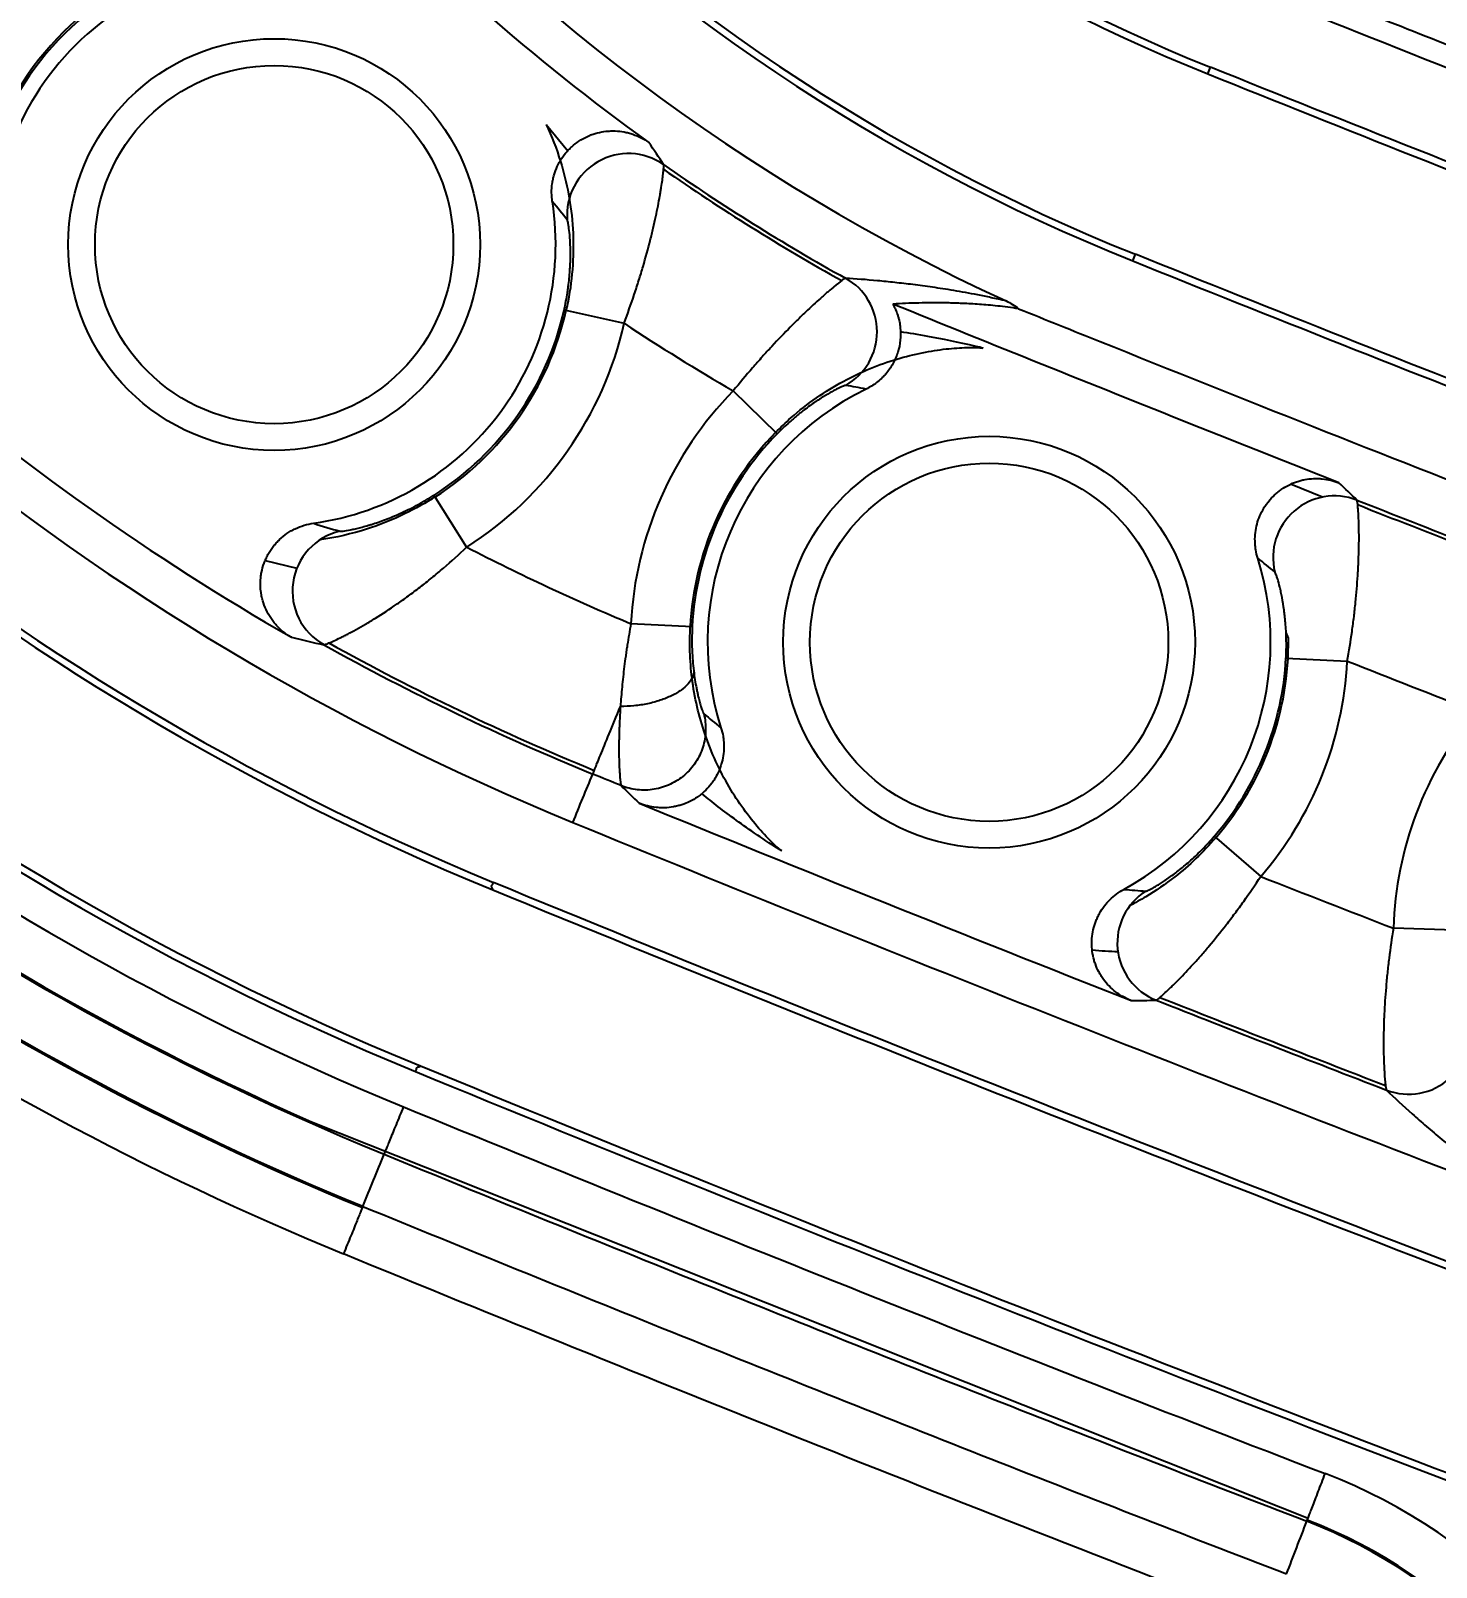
# Model space of a CAD drawing. Header units: millimetres. Extents: x 2519 to 3162, y 2051 to 2506.
# Drawn here: x 2738.72 to 2752.52, y 2248.99 to 2264.07 of the extents above; entities that cross this region are included whole.
import ezdxf

# ---------------------------------------------------------------- set-up
doc = ezdxf.new("R2010")
doc.units = ezdxf.units.MM
doc.layers.add('20', color=7, linetype='Continuous', true_color=0xffffff)
doc.layers.add('dim', color=82, linetype='Continuous', lineweight=9)
doc.styles.add('Capful-A', font='')
doc.styles.get('Capful-A').set_extended_font_data('Microsoft YaHei')
doc.dimstyles.new('Capful-A-1.0', dxfattribs={"dimtxt": 2.5, "dimasz": 2.5, "dimexe": 1.5, "dimexo": 1, "dimgap": 1.5, "dimtad": 0, "dimdsep": 46, "dimtxsty": 'Capful-A', "dimcen": 0, "dimclrt": 2, "dimazin": 2, "dimtfac": 1, "dimtmove": 0, "dimatfit": 3, "dimfxl": 0, "dimtolj": 1, "dimtzin": 0, "dimarcsym": 0})

# ---------------------------------------------------------------- blocks, each defined once
blk = doc.blocks.new('*D159')
at = {"layer": 'Defpoints', "color": 0, "transparency": 16777216}
for p in [(2813.414, 2279.55), (2721.414, 2266.55), (2721.414, 2261.552)]:
    blk.add_point(p, dxfattribs=at)
at = {"layer": 'dim', "color": 0, "lineweight": -2, "transparency": 16777216}
blk.add_line((2721.414, 2266.05), (2721.414, 2261.552), dxfattribs=at)
at = {"layer": 'dim', "color": 2, "transparency": 16777216, "insert": (2721.414, 2259.281), "char_height": 2.5, "attachment_point": 5, "rotation": 90, "style": 'Capful-A', "bg_fill": 3, "box_fill_scale": 1.1, "bg_fill_color": 256, "bg_fill_true_color": 13158600, "bg_fill_transparency": 0}
blk.add_mtext('\\A1;92', dxfattribs=at)

msp = doc.modelspace()

# ---------------------------------------------------------------- linework, layer by layer
at = {"layer": '20', "color": 7, "linetype": 'Continuous'}
for p, q in [((2750.279, 2263.65), (2750.305, 2263.715)), ((2743.783, 2263.154), (2743.994, 2262.896)), ((2749.541, 2261.814), (2749.567, 2261.879)), ((2743.959, 2261.334), (2744.546, 2261.202)), ((2746.049, 2260.115), (2745.619, 2260.537)), ((2751.405, 2259.495), (2751.091, 2259.621)), ((2742.678, 2259.512), (2743.001, 2259.003)), ((2741.022, 2258.871), (2741.334, 2258.798)), ((2745.216, 2258.22), (2744.614, 2258.251)), ((2751.07, 2258.11), (2751.047, 2258.163)), ((2751.046, 2257.914), (2751.648, 2257.883)), ((2750.342, 2256.163), (2750.798, 2255.769)), ((2752.703, 2255.241), (2752.1, 2255.261)), ((2741.479, 2253.359), (2751.263, 2249.468))]:
    msp.add_line(p, q, dxfattribs=at)
for centre, radius in [((2741.111, 2261.974), 2.022), ((2741.111, 2261.974), 1.759), ((2748.131, 2258.069), 2.022), ((2748.131, 2258.069), 1.759)]:
    msp.add_circle(centre, radius, dxfattribs=at)
for centre, radius, start, end in [((2753.057, 2279.55), 27.782, 112.2875, 247.6643), ((2753.057, 2279.55), 27.712, 112.2862, 247.7111), ((2753.057, 2279.55), 25.842, 112.2891, 247.7135), ((2753.057, 2279.55), 25.772, 112.2877, 247.667), ((2753.566, 2279.55), 25.125, 112.2698, 247.7302), ((2753.057, 2279.55), 28.147, 188.96, 247.7124), ((2753.057, 2279.55), 28.649, 188.96, 247.7124), ((2753.057, 2279.55), 28.636, 188.96, 246.1512), ((2756.666, 2279.55), 19.968, 197.1847, 245.2209), ((2756.668, 2279.55), 17.136, 200.7238, 248.1084), ((2756.668, 2279.55), 17.066, 200.7242, 248.1084), ((2756.666, 2279.55), 19.114, 200.7267, 248.1135), ((2756.666, 2279.55), 19.044, 200.7267, 248.1138), ((2756.666, 2279.55), 20.389, 222.6065, 234.3732), ((2741.111, 2261.974), 3.522, 109.6496, 166.8832), ((2741.111, 2261.974), 2.939, 109.6496, 166.8832), ((2741.111, 2261.974), 2.919, 109.6496, 166.8832), ((2741.111, 2261.974), 2.764, 88.2126, 191.3443), ((2756.666, 2279.55), 20.483, 235.0574, 240.9536), ((2756.666, 2279.55), 20.521, 235.1312, 240.8951), ((2741.111, 2261.974), 2.764, 278.0086, 8.7671), ((2741.111, 2261.974), 2.919, 302.4698, 347.3301), ((2741.111, 2261.974), 2.939, 302.4698, 347.3301), ((2741.111, 2261.974), 3.522, 302.4698, 347.3301), ((2756.666, 2279.55), 21.99, 236.554, 239.8423), ((2753.566, 2279.55), 24.704, 229.1751, 240.1778), ((2748.131, 2258.069), 3.522, 135.5137, 177.0428), ((2748.131, 2258.069), 2.764, 115.9319, 197.7064), ((2748.131, 2258.069), 2.939, 135.5137, 177.0428), ((2748.131, 2258.069), 2.919, 135.5137, 177.0428), ((2753.566, 2279.55), 23.104, 242.7889, 247.2041), ((2748.131, 2258.069), 2.764, 298.5779, 17.3669), ((2753.566, 2279.55), 24.611, 240.9034, 247.7302), ((2753.566, 2279.55), 24.572, 240.9866, 247.7302), ((2748.131, 2258.069), 2.939, 319.2251, 0.792), ((2748.131, 2258.069), 2.919, 319.2251, 356.9607), ((2748.131, 2258.069), 3.522, 319.2251, 356.9607), ((2755.62, 2255.144), 3.522, 140.3634, 178.0909), ((2753.057, 2279.55), 29.215, 235.5809, 247.7124), ((2753.057, 2279.55), 29.202, 235.5782, 247.7124), ((2753.057, 2279.55), 29.705, 235.6806, 247.7124), ((2749.451, 2244.762), 5.511, 17.1759, 68.9474), ((2749.451, 2244.762), 5.022, 17.1747, 68.9473), ((2749.451, 2244.762), 5.009, 17.1746, 68.9474)]:
    msp.add_arc(centre, radius, start, end, dxfattribs=at)
for centre, major_axis, ratio, start_param, end_param in [((2744.589, 2262.266), (-0.501, -0.335), 0.997411, 3.514162, 5.776475), ((2746.429, 2261.117), (-0.047, -0.601), 0.998022, 0.588579, 2.712087), ((2751.521, 2258.904), (-0.423, -0.429), 0.99778, 3.545608, 5.731522), ((2741.891, 2258.572), (0.117, 0.591), 0.996377, 0.422868, 2.828702), ((2909.44, 2660.196), (160.553, 405.393), 0.999657, 3.13123, 3.143156), ((2909.285, 2659.804), (160.553, 405.393), 0.999657, 3.129998, 3.153159), ((2909.01, 2659.195), (-160.542, -405.658), 0.999391, 6.270297, 6.297255), ((2909.036, 2659.261), (-160.542, -405.658), 0.999391, 6.270251, 6.297119), ((2909.474, 2660.281), (159.998, 403.991), 0.999657, 3.144863, 3.148082), ((2749.991, 2255.115), (-0.013, 0.603), 0.997706, 0.541615, 2.744559), ((2909.489, 2660.318), (160.553, 405.393), 0.999657, 3.143743, 3.149201), ((2909.478, 2660.291), (-160.5, -405.424), 0.999648, 0.001955, 0.007527), ((2752.25, 2254.233), (0.418, 0.435), 0.997709, 3.53889, 5.741175), ((2908.067, 2656.853), (160.211, 405.16), 0.999391, 3.128328, 3.156654), ((2908.093, 2656.919), (160.211, 405.16), 0.999391, 3.128382, 3.15651)]:
    msp.add_ellipse(centre, major_axis=major_axis, ratio=ratio, start_param=start_param, end_param=end_param, dxfattribs=at)
for points in [[(2754.601, 2263.158), (2753.96, 2263.409), (2752.668, 2263.917), (2751.36, 2264.439), (2750.702, 2264.703)], [(2744.935, 2262.76), (2744.889, 2262.83), (2744.841, 2262.902), (2744.789, 2262.977)], [(2743.989, 2262.216), (2743.942, 2262.274), (2743.894, 2262.334), (2743.842, 2262.396)], [(2751.566, 2259.635), (2751.083, 2259.825), (2750.114, 2260.21), (2748.654, 2260.795), (2747.676, 2261.191), (2747.186, 2261.39)], [(2748.297, 2261.42), (2748.341, 2261.4), (2748.383, 2261.374), (2748.421, 2261.344)], [(2746.923, 2260.555), (2746.854, 2260.568), (2746.788, 2260.58), (2746.723, 2260.591)], [(2751.742, 2259.465), (2751.685, 2259.521), (2751.627, 2259.577), (2751.566, 2259.635)], [(2751.742, 2259.465), (2752.469, 2259.179), (2753.192, 2258.896), (2753.912, 2258.617)], [(2751.75, 2259.42), (2752.462, 2259.14), (2753.17, 2258.863), (2753.876, 2258.59)], [(2741.496, 2259.237), (2741.586, 2259.208), (2741.673, 2259.183), (2741.757, 2259.159)], [(2750.936, 2258.76), (2750.882, 2258.804), (2750.827, 2258.849), (2750.769, 2258.894)], [(2741.28, 2258.118), (2741.391, 2258.09), (2741.497, 2258.066), (2741.598, 2258.045)], [(2751.648, 2257.883), (2752.068, 2257.718), (2752.488, 2257.553), (2752.908, 2257.39)], [(2745.33, 2257.366), (2745.384, 2257.321), (2745.44, 2257.275), (2745.498, 2257.229)], [(2744.044, 2256.299), (2744.109, 2256.458), (2744.174, 2256.616), (2744.239, 2256.775)], [(2744.517, 2256.661), (2744.425, 2256.699), (2744.332, 2256.737), (2744.239, 2256.775)], [(2744.517, 2256.661), (2744.575, 2256.604), (2744.634, 2256.547), (2744.696, 2256.488)], [(2749.453, 2255.642), (2749.527, 2255.635), (2749.599, 2255.63), (2749.67, 2255.625)], [(2749.395, 2255.028), (2749.315, 2255.032), (2749.231, 2255.037), (2749.142, 2255.044)], [(2749.521, 2254.552), (2749.607, 2254.552), (2749.69, 2254.552), (2749.77, 2254.554)], [(2741.982, 2252.529), (2742.052, 2252.7), (2742.122, 2252.871), (2742.192, 2253.041)], [(2751.052, 2248.92), (2751.118, 2249.092), (2751.184, 2249.265), (2751.251, 2249.437)]]:
    msp.add_open_spline(points, degree=3, dxfattribs=at)
for points, knots in [([(2774.115, 2256.071), (2771.588, 2256.839), (2766.439, 2258.518), (2758.613, 2261.354), (2753.322, 2263.423), (2750.624, 2264.507)], [0, 0, 0, 0, 0.317312, 0.650638, 1, 1, 1, 1]), ([(2750.279, 2263.65), (2752.985, 2262.562), (2758.292, 2260.487), (2766.142, 2257.643), (2771.31, 2255.958), (2773.845, 2255.186)], [0, 0, 0, 0, 0.349699, 0.683019, 1, 1, 1, 1]), ([(2773.866, 2255.253), (2771.331, 2256.025), (2766.165, 2257.709), (2758.316, 2260.553), (2753.011, 2262.628), (2750.305, 2263.715)], [0, 0, 0, 0, 0.316981, 0.650301, 1, 1, 1, 1]), ([(2743.783, 2263.154), (2743.837, 2263.037), (2743.884, 2262.915), (2743.954, 2262.687), (2743.981, 2262.58), (2744.022, 2262.36), (2744.036, 2262.246), (2744.05, 2262.012), (2744.05, 2261.895), (2744.035, 2261.655), (2744.019, 2261.534), (2743.991, 2261.388), (2743.984, 2261.359), (2743.978, 2261.33)], [0, 0, 0, 0, 0.22178, 0.22178, 0.404855, 0.404855, 0.587931, 0.587931, 0.771006, 0.771006, 0.954081, 0.954081, 1, 1, 1, 1]), ([(2743.842, 2262.396), (2743.838, 2262.425), (2743.833, 2262.484), (2743.837, 2262.542), (2743.843, 2262.586), (2743.846, 2262.601), (2743.852, 2262.63), (2743.856, 2262.644), (2743.868, 2262.686), (2743.878, 2262.714), (2743.903, 2262.767), (2743.917, 2262.794), (2743.95, 2262.843), (2743.968, 2262.866), (2743.997, 2262.899), (2744.007, 2262.91), (2744.028, 2262.93), (2744.039, 2262.94), (2744.073, 2262.969), (2744.121, 2263.003), (2744.173, 2263.03), (2744.214, 2263.048), (2744.228, 2263.053), (2744.256, 2263.063), (2744.27, 2263.067), (2744.313, 2263.078), (2744.342, 2263.083), (2744.386, 2263.088), (2744.4, 2263.089), (2744.43, 2263.09), (2744.445, 2263.09), (2744.489, 2263.089), (2744.518, 2263.086), (2744.561, 2263.077), (2744.576, 2263.074), (2744.604, 2263.067), (2744.619, 2263.062), (2744.661, 2263.048), (2744.715, 2263.025), (2744.765, 2262.994), (2744.789, 2262.977)], [0, 0, 0, 0, 0.0625, 0.125, 0.125, 0.15625, 0.15625, 0.1875, 0.1875, 0.25, 0.25, 0.3125, 0.3125, 0.375, 0.375, 0.40625, 0.40625, 0.4375, 0.4375, 0.5, 0.5625, 0.5625, 0.59375, 0.59375, 0.625, 0.625, 0.6875, 0.6875, 0.71875, 0.71875, 0.75, 0.75, 0.8125, 0.8125, 0.84375, 0.84375, 0.875, 0.875, 0.9375, 1, 1, 1, 1]), ([(2744.546, 2261.202), (2744.582, 2261.296), (2744.615, 2261.39), (2744.654, 2261.507), (2744.662, 2261.53), (2744.677, 2261.577), (2744.685, 2261.6), (2744.706, 2261.669), (2744.72, 2261.714), (2744.759, 2261.847), (2744.782, 2261.933), (2744.809, 2262.036), (2744.814, 2262.057), (2744.824, 2262.097), (2744.828, 2262.117), (2744.842, 2262.176), (2744.85, 2262.213), (2744.874, 2262.322), (2744.887, 2262.389), (2744.9, 2262.465), (2744.903, 2262.48), (2744.907, 2262.508), (2744.909, 2262.522), (2744.916, 2262.562), (2744.919, 2262.586), (2744.924, 2262.619), (2744.925, 2262.63), (2744.928, 2262.65), (2744.929, 2262.66), (2744.932, 2262.686), (2744.935, 2262.717), (2744.936, 2262.738), (2744.936, 2262.749), (2744.936, 2262.752), (2744.935, 2262.757), (2744.935, 2262.759), (2744.935, 2262.76)], [0, 0, 0, 0, 0.125, 0.125, 0.15625, 0.15625, 0.1875, 0.1875, 0.25, 0.25, 0.375, 0.375, 0.40625, 0.40625, 0.4375, 0.4375, 0.5, 0.5, 0.625, 0.625, 0.65625, 0.65625, 0.6875, 0.6875, 0.75, 0.75, 0.78125, 0.78125, 0.8125, 0.8125, 0.875, 0.9375, 0.9375, 0.96875, 0.96875, 1, 1, 1, 1]), ([(2743.959, 2261.334), (2743.971, 2261.39), (2743.982, 2261.446), (2743.992, 2261.515), (2743.995, 2261.529), (2743.998, 2261.556), (2744, 2261.57), (2744.005, 2261.609), (2744.011, 2261.661), (2744.015, 2261.724), (2744.017, 2261.76), (2744.018, 2261.784), (2744.019, 2261.796), (2744.021, 2261.854), (2744.021, 2261.898), (2744.019, 2261.957), (2744.018, 2261.986), (2744.017, 2262.013), (2744.016, 2262.03), (2744.015, 2262.039), (2744.012, 2262.08), (2744.009, 2262.108), (2744.004, 2262.145), (2744.003, 2262.156), (2744, 2262.175), (2743.997, 2262.191), (2743.994, 2262.203), (2743.991, 2262.211), (2743.99, 2262.214), (2743.989, 2262.216)], [0, 0, 0, 0, 0.125, 0.125, 0.15625, 0.15625, 0.1875, 0.1875, 0.25, 0.3125, 0.34375, 0.34375, 0.375, 0.375, 0.5, 0.5, 0.5625, 0.59375, 0.59375, 0.625, 0.625, 0.75, 0.75, 0.8125, 0.8125, 0.875, 0.9375, 0.9375, 1, 1, 1, 1]), ([(2749.541, 2261.814), (2752.272, 2260.716), (2757.626, 2258.624), (2765.531, 2255.761), (2770.724, 2254.068), (2773.27, 2253.294)], [0, 0, 0, 0, 0.349797, 0.683106, 1, 1, 1, 1]), ([(2773.29, 2253.361), (2770.746, 2254.135), (2765.554, 2255.828), (2757.651, 2258.69), (2752.298, 2260.782), (2749.567, 2261.879)], [0, 0, 0, 0, 0.316896, 0.650207, 1, 1, 1, 1]), ([(2746.721, 2261.644), (2746.719, 2261.643), (2746.715, 2261.641), (2746.706, 2261.636), (2746.703, 2261.633), (2746.695, 2261.628), (2746.691, 2261.625), (2746.666, 2261.607), (2746.64, 2261.587), (2746.591, 2261.546), (2746.574, 2261.531), (2746.544, 2261.506), (2746.534, 2261.498), (2746.513, 2261.48), (2746.503, 2261.47), (2746.448, 2261.422), (2746.4, 2261.378), (2746.334, 2261.316), (2746.32, 2261.303), (2746.293, 2261.277), (2746.279, 2261.263), (2746.237, 2261.222), (2746.208, 2261.193), (2746.12, 2261.105), (2746.059, 2261.042), (2745.981, 2260.957), (2745.965, 2260.94), (2745.934, 2260.905), (2745.918, 2260.888), (2745.87, 2260.835), (2745.839, 2260.799), (2745.744, 2260.69), (2745.681, 2260.614), (2745.619, 2260.537)], [0, 0, 0, 0, 0.0625, 0.0625, 0.09375, 0.09375, 0.125, 0.125, 0.25, 0.25, 0.3125, 0.3125, 0.34375, 0.34375, 0.375, 0.375, 0.5, 0.5, 0.53125, 0.53125, 0.5625, 0.5625, 0.625, 0.625, 0.75, 0.75, 0.78125, 0.78125, 0.8125, 0.8125, 0.875, 0.875, 1, 1, 1, 1]), ([(2748.297, 2261.42), (2748.246, 2261.432), (2748.197, 2261.443), (2748.106, 2261.462), (2748.062, 2261.471), (2747.978, 2261.488), (2747.938, 2261.495), (2747.86, 2261.51), (2747.822, 2261.516), (2747.711, 2261.535), (2747.642, 2261.545), (2747.509, 2261.565), (2747.445, 2261.573), (2747.322, 2261.589), (2747.262, 2261.595), (2747.147, 2261.608), (2747.091, 2261.614), (2746.926, 2261.629), (2746.822, 2261.637), (2746.721, 2261.644)], [0, 0, 0, 0, 0.0625, 0.0625, 0.125, 0.125, 0.1875, 0.1875, 0.25, 0.25, 0.375, 0.375, 0.5, 0.5, 0.625, 0.625, 0.75, 0.75, 1, 1, 1, 1]), ([(2747.186, 2261.39), (2747.206, 2261.354), (2747.222, 2261.317), (2747.237, 2261.268), (2747.24, 2261.258), (2747.245, 2261.238), (2747.248, 2261.228), (2747.254, 2261.198), (2747.257, 2261.178), (2747.263, 2261.117), (2747.263, 2261.076), (2747.255, 2260.994), (2747.246, 2260.954), (2747.228, 2260.896), (2747.221, 2260.877), (2747.209, 2260.849), (2747.204, 2260.839), (2747.195, 2260.821), (2747.191, 2260.812), (2747.166, 2260.767), (2747.142, 2260.734), (2747.109, 2260.695), (2747.102, 2260.688), (2747.088, 2260.673), (2747.081, 2260.666), (2747.058, 2260.645), (2747.043, 2260.631), (2746.994, 2260.594), (2746.96, 2260.573), (2746.923, 2260.555)], [0, 0, 0, 0, 0.125, 0.125, 0.15625, 0.15625, 0.1875, 0.1875, 0.25, 0.25, 0.375, 0.375, 0.5, 0.5, 0.5625, 0.5625, 0.59375, 0.59375, 0.625, 0.625, 0.75, 0.75, 0.78125, 0.78125, 0.8125, 0.8125, 0.875, 0.875, 1, 1, 1, 1]), ([(2748.421, 2261.344), (2748.384, 2261.349), (2748.348, 2261.354), (2748.28, 2261.363), (2748.247, 2261.367), (2748.151, 2261.377), (2748.092, 2261.383), (2747.978, 2261.391), (2747.923, 2261.394), (2747.819, 2261.398), (2747.768, 2261.4), (2747.671, 2261.402), (2747.623, 2261.402), (2747.53, 2261.402), (2747.485, 2261.401), (2747.353, 2261.398), (2747.268, 2261.395), (2747.186, 2261.39)], [0, 0, 0, 0, 0.0625, 0.0625, 0.125, 0.125, 0.25, 0.25, 0.375, 0.375, 0.5, 0.5, 0.625, 0.625, 0.75, 0.75, 1, 1, 1, 1]), ([(2748.421, 2261.344), (2748.689, 2261.236), (2751.759, 2259.999), (2757.509, 2257.755), (2765.439, 2254.889), (2771.106, 2253.047), (2774.157, 2252.134), (2774.721, 2251.968)], [0, 0, 0, 0, 0.028678, 0.32957, 0.630463, 0.931355, 1, 1, 1, 1]), ([(2748.073, 2260.957), (2748.05, 2260.963), (2748.027, 2260.968), (2747.82, 2261.017), (2747.669, 2261.047), (2747.435, 2261.089), (2747.346, 2261.104), (2747.261, 2261.117)], [0, 0, 0, 0, 0.065831, 0.065831, 0.619258, 0.619258, 1, 1, 1, 1]), ([(2746.035, 2260.129), (2746.083, 2260.178), (2746.133, 2260.226), (2746.346, 2260.414), (2746.523, 2260.535), (2746.876, 2260.727), (2747.053, 2260.798), (2747.396, 2260.901), (2747.56, 2260.932), (2747.782, 2260.957), (2747.851, 2260.961), (2747.97, 2260.964), (2748.021, 2260.963), (2748.061, 2260.959), (2748.068, 2260.958), (2748.073, 2260.957)], [0, 0, 0, 0, 0.07242, 0.07242, 0.295537, 0.295537, 0.518653, 0.518653, 0.74177, 0.74177, 0.853328, 0.853328, 0.964886, 0.964886, 1, 1, 1, 1]), ([(2746.723, 2260.591), (2746.721, 2260.591), (2746.719, 2260.59), (2746.711, 2260.589), (2746.706, 2260.587), (2746.689, 2260.58), (2746.674, 2260.574), (2746.645, 2260.56), (2746.635, 2260.555), (2746.618, 2260.546), (2746.612, 2260.543), (2746.6, 2260.536), (2746.594, 2260.533), (2746.561, 2260.515), (2746.533, 2260.498), (2746.486, 2260.469), (2746.469, 2260.459), (2746.444, 2260.442), (2746.435, 2260.436), (2746.417, 2260.424), (2746.409, 2260.418), (2746.364, 2260.387), (2746.326, 2260.359), (2746.278, 2260.321), (2746.268, 2260.313), (2746.248, 2260.297), (2746.238, 2260.289), (2746.218, 2260.272), (2746.208, 2260.263), (2746.188, 2260.246), (2746.178, 2260.237), (2746.128, 2260.192), (2746.088, 2260.155), (2746.049, 2260.115)], [0, 0, 0, 0, 0.0625, 0.0625, 0.125, 0.125, 0.25, 0.25, 0.3125, 0.3125, 0.34375, 0.34375, 0.375, 0.375, 0.5, 0.5, 0.5625, 0.5625, 0.59375, 0.59375, 0.625, 0.625, 0.75, 0.75, 0.78125, 0.78125, 0.8125, 0.8125, 0.84375, 0.84375, 0.875, 0.875, 1, 1, 1, 1]), ([(2750.769, 2258.894), (2750.76, 2258.921), (2750.754, 2258.949), (2750.747, 2258.991), (2750.745, 2259.005), (2750.743, 2259.033), (2750.742, 2259.048), (2750.741, 2259.09), (2750.742, 2259.118), (2750.749, 2259.174), (2750.754, 2259.202), (2750.769, 2259.257), (2750.787, 2259.31), (2750.813, 2259.36), (2750.835, 2259.397), (2750.842, 2259.409), (2750.859, 2259.432), (2750.867, 2259.443), (2750.894, 2259.476), (2750.913, 2259.497), (2750.944, 2259.526), (2750.955, 2259.535), (2750.977, 2259.553), (2750.988, 2259.561), (2751.023, 2259.585), (2751.072, 2259.614), (2751.124, 2259.636), (2751.164, 2259.65), (2751.178, 2259.654), (2751.205, 2259.661), (2751.219, 2259.664), (2751.261, 2259.672), (2751.288, 2259.675), (2751.331, 2259.677), (2751.345, 2259.677), (2751.373, 2259.676), (2751.388, 2259.675), (2751.43, 2259.671), (2751.485, 2259.662), (2751.539, 2259.645), (2751.566, 2259.635)], [0, 0, 0, 0, 0.0625, 0.0625, 0.09375, 0.09375, 0.125, 0.125, 0.1875, 0.1875, 0.25, 0.25, 0.3125, 0.375, 0.375, 0.40625, 0.40625, 0.4375, 0.4375, 0.5, 0.5, 0.53125, 0.53125, 0.5625, 0.5625, 0.625, 0.6875, 0.6875, 0.71875, 0.71875, 0.75, 0.75, 0.8125, 0.8125, 0.84375, 0.84375, 0.875, 0.875, 0.9375, 1, 1, 1, 1]), ([(2742.688, 2259.495), (2742.679, 2259.489), (2742.67, 2259.484), (2742.464, 2259.355), (2742.247, 2259.253), (2741.871, 2259.132), (2741.716, 2259.097), (2741.56, 2259.074)], [0, 0, 0, 0, 0.026917, 0.026917, 0.59874, 0.59874, 1, 1, 1, 1]), ([(2741.757, 2259.159), (2741.759, 2259.159), (2741.763, 2259.158), (2741.774, 2259.159), (2741.781, 2259.16), (2741.808, 2259.163), (2741.832, 2259.167), (2741.869, 2259.174), (2741.877, 2259.176), (2741.892, 2259.18), (2741.9, 2259.181), (2741.926, 2259.187), (2741.961, 2259.196), (2742.01, 2259.209), (2742.041, 2259.219), (2742.062, 2259.225), (2742.073, 2259.228), (2742.128, 2259.246), (2742.173, 2259.262), (2742.245, 2259.29), (2742.269, 2259.3), (2742.319, 2259.321), (2742.344, 2259.332), (2742.395, 2259.355), (2742.421, 2259.368), (2742.472, 2259.393), (2742.498, 2259.407), (2742.575, 2259.449), (2742.626, 2259.479), (2742.678, 2259.512)], [0, 0, 0, 0, 0.0625, 0.0625, 0.125, 0.125, 0.25, 0.25, 0.28125, 0.28125, 0.3125, 0.3125, 0.375, 0.4375, 0.46875, 0.46875, 0.5, 0.5, 0.625, 0.625, 0.6875, 0.6875, 0.75, 0.75, 0.8125, 0.8125, 0.875, 0.875, 1, 1, 1, 1]), ([(2751.648, 2257.883), (2751.665, 2257.981), (2751.681, 2258.079), (2751.698, 2258.2), (2751.701, 2258.225), (2751.708, 2258.273), (2751.711, 2258.297), (2751.719, 2258.367), (2751.724, 2258.414), (2751.738, 2258.551), (2751.745, 2258.639), (2751.752, 2258.745), (2751.753, 2258.766), (2751.755, 2258.807), (2751.756, 2258.827), (2751.759, 2258.887), (2751.761, 2258.963), (2751.763, 2259.05), (2751.763, 2259.099), (2751.763, 2259.131), (2751.762, 2259.147), (2751.761, 2259.223), (2751.76, 2259.275), (2751.757, 2259.33), (2751.756, 2259.34), (2751.755, 2259.36), (2751.754, 2259.369), (2751.752, 2259.395), (2751.75, 2259.424), (2751.747, 2259.444), (2751.745, 2259.455), (2751.744, 2259.458), (2751.743, 2259.462), (2751.742, 2259.464), (2751.742, 2259.465)], [0, 0, 0, 0, 0.125, 0.125, 0.15625, 0.15625, 0.1875, 0.1875, 0.25, 0.25, 0.375, 0.375, 0.40625, 0.40625, 0.4375, 0.4375, 0.5, 0.5625, 0.59375, 0.59375, 0.625, 0.625, 0.75, 0.75, 0.78125, 0.78125, 0.8125, 0.8125, 0.875, 0.9375, 0.9375, 0.96875, 0.96875, 1, 1, 1, 1]), ([(2741.28, 2258.118), (2741.267, 2258.125), (2741.253, 2258.134), (2741.227, 2258.151), (2741.215, 2258.161), (2741.178, 2258.19), (2741.155, 2258.212), (2741.124, 2258.246), (2741.114, 2258.258), (2741.095, 2258.282), (2741.086, 2258.295), (2741.06, 2258.334), (2741.029, 2258.389), (2741.008, 2258.447), (2740.995, 2258.492), (2740.991, 2258.508), (2740.985, 2258.538), (2740.982, 2258.554), (2740.977, 2258.6), (2740.975, 2258.631), (2740.977, 2258.678), (2740.978, 2258.693), (2740.982, 2258.725), (2740.984, 2258.74), (2740.993, 2258.786), (2741.001, 2258.816), (2741.017, 2258.86), (2741.023, 2258.874), (2741.036, 2258.903), (2741.043, 2258.917), (2741.065, 2258.958), (2741.082, 2258.984), (2741.111, 2259.021), (2741.121, 2259.033), (2741.142, 2259.056), (2741.153, 2259.067), (2741.187, 2259.099), (2741.211, 2259.119), (2741.249, 2259.145), (2741.262, 2259.154), (2741.289, 2259.169), (2741.303, 2259.177), (2741.346, 2259.197), (2741.404, 2259.22), (2741.465, 2259.233), (2741.496, 2259.237)], [0, 0, 0, 0, 0.03125, 0.03125, 0.0625, 0.0625, 0.125, 0.125, 0.15625, 0.15625, 0.1875, 0.1875, 0.25, 0.3125, 0.3125, 0.34375, 0.34375, 0.375, 0.375, 0.4375, 0.4375, 0.46875, 0.46875, 0.5, 0.5, 0.5625, 0.5625, 0.59375, 0.59375, 0.625, 0.625, 0.6875, 0.6875, 0.71875, 0.71875, 0.75, 0.75, 0.8125, 0.8125, 0.84375, 0.84375, 0.875, 0.875, 0.9375, 1, 1, 1, 1]), ([(2741.598, 2258.045), (2741.601, 2258.045), (2741.607, 2258.046), (2741.624, 2258.052), (2741.635, 2258.056), (2741.677, 2258.073), (2741.714, 2258.09), (2741.771, 2258.118), (2741.783, 2258.124), (2741.807, 2258.136), (2741.82, 2258.143), (2741.859, 2258.163), (2741.915, 2258.193), (2741.976, 2258.227), (2742.023, 2258.255), (2742.04, 2258.265), (2742.073, 2258.285), (2742.089, 2258.295), (2742.174, 2258.348), (2742.245, 2258.394), (2742.354, 2258.47), (2742.391, 2258.496), (2742.466, 2258.551), (2742.505, 2258.58), (2742.563, 2258.625), (2742.582, 2258.64), (2742.62, 2258.671), (2742.64, 2258.686), (2742.697, 2258.733), (2742.736, 2258.765), (2742.85, 2258.864), (2742.926, 2258.932), (2743.001, 2259.003)], [0, 0, 0, 0, 0.0625, 0.0625, 0.125, 0.125, 0.25, 0.25, 0.28125, 0.28125, 0.3125, 0.3125, 0.375, 0.4375, 0.4375, 0.46875, 0.46875, 0.5, 0.5, 0.625, 0.625, 0.6875, 0.6875, 0.75, 0.75, 0.78125, 0.78125, 0.8125, 0.8125, 0.875, 0.875, 1, 1, 1, 1]), ([(2751.046, 2257.914), (2751.049, 2257.971), (2751.05, 2258.027), (2751.049, 2258.096), (2751.049, 2258.11), (2751.048, 2258.137), (2751.048, 2258.15), (2751.046, 2258.189), (2751.043, 2258.241), (2751.037, 2258.302), (2751.033, 2258.337), (2751.03, 2258.36), (2751.029, 2258.372), (2751.021, 2258.428), (2751.015, 2258.469), (2751.004, 2258.526), (2751, 2258.544), (2750.993, 2258.578), (2750.989, 2258.594), (2750.978, 2258.64), (2750.971, 2258.666), (2750.961, 2258.698), (2750.958, 2258.708), (2750.952, 2258.725), (2750.947, 2258.74), (2750.942, 2258.749), (2750.938, 2258.757), (2750.937, 2258.759), (2750.936, 2258.76)], [0, 0, 0, 0, 0.125, 0.125, 0.15625, 0.15625, 0.1875, 0.1875, 0.25, 0.3125, 0.34375, 0.34375, 0.375, 0.375, 0.5, 0.5, 0.5625, 0.5625, 0.625, 0.625, 0.75, 0.75, 0.8125, 0.8125, 0.875, 0.9375, 0.9375, 1, 1, 1, 1]), ([(2744.614, 2258.251), (2744.601, 2258.18), (2744.589, 2258.109), (2744.575, 2258.021), (2744.573, 2258.004), (2744.567, 2257.969), (2744.565, 2257.951), (2744.557, 2257.899), (2744.553, 2257.864), (2744.54, 2257.762), (2744.533, 2257.695), (2744.52, 2257.565), (2744.515, 2257.501), (2744.511, 2257.439)], [0, 0, 0, 0, 0.25, 0.25, 0.3125, 0.3125, 0.375, 0.375, 0.5, 0.5, 0.75, 0.75, 1, 1, 1, 1]), ([(2745.214, 2257.717), (2745.203, 2257.803), (2745.196, 2257.891), (2745.191, 2258.059), (2745.192, 2258.14), (2745.197, 2258.221)], [0, 0, 0, 0, 0.520843, 0.520843, 1, 1, 1, 1]), ([(2745.216, 2258.22), (2745.214, 2258.181), (2745.213, 2258.143), (2745.213, 2258.086), (2745.213, 2258.067), (2745.213, 2258.03), (2745.214, 2258.012), (2745.216, 2257.957), (2745.218, 2257.922), (2745.223, 2257.854), (2745.227, 2257.821), (2745.231, 2257.789)], [0, 0, 0, 0, 0.25, 0.25, 0.375, 0.375, 0.5, 0.5, 0.75, 0.75, 1, 1, 1, 1]), ([(2745.231, 2257.789), (2745.231, 2257.768), (2745.227, 2257.746), (2745.208, 2257.702), (2745.194, 2257.681), (2745.157, 2257.638), (2745.134, 2257.618), (2745.079, 2257.579), (2745.048, 2257.561), (2744.979, 2257.527), (2744.942, 2257.512), (2744.862, 2257.486), (2744.82, 2257.474), (2744.733, 2257.456), (2744.689, 2257.449), (2744.599, 2257.44), (2744.555, 2257.438), (2744.511, 2257.439)], [0, 0, 0, 0, 0.125, 0.125, 0.25, 0.25, 0.375, 0.375, 0.5, 0.5, 0.625, 0.625, 0.75, 0.75, 0.875, 0.875, 1, 1, 1, 1]), ([(2745.231, 2257.789), (2745.234, 2257.758), (2745.238, 2257.728), (2745.247, 2257.672), (2745.252, 2257.645), (2745.259, 2257.607), (2745.262, 2257.595), (2745.267, 2257.571), (2745.269, 2257.56), (2745.277, 2257.527), (2745.287, 2257.487), (2745.297, 2257.454), (2745.303, 2257.432), (2745.305, 2257.425), (2745.309, 2257.413), (2745.311, 2257.407), (2745.317, 2257.391), (2745.32, 2257.383), (2745.325, 2257.374), (2745.326, 2257.372), (2745.328, 2257.368), (2745.329, 2257.367), (2745.33, 2257.366)], [0, 0, 0, 0, 0.125, 0.125, 0.25, 0.25, 0.3125, 0.3125, 0.375, 0.375, 0.5, 0.625, 0.625, 0.6875, 0.6875, 0.75, 0.75, 0.875, 0.875, 0.9375, 0.9375, 1, 1, 1, 1]), ([(2746.096, 2256.02), (2746.082, 2256.029), (2746.049, 2256.056), (2745.968, 2256.134), (2745.92, 2256.184), (2745.771, 2256.355), (2745.669, 2256.493), (2745.487, 2256.804), (2745.404, 2256.981), (2745.282, 2257.341), (2745.238, 2257.526), (2745.214, 2257.716)], [0, 0, 0, 0, 0.123091, 0.123091, 0.252424, 0.252424, 0.511091, 0.511091, 0.769758, 0.769758, 1, 1, 1, 1]), ([(2744.239, 2256.775), (2744.24, 2256.778), (2744.248, 2256.795), (2744.273, 2256.858), (2744.292, 2256.903), (2744.339, 2257.018), (2744.368, 2257.089), (2744.433, 2257.249), (2744.471, 2257.34), (2744.511, 2257.439)], [0, 0, 0, 0, 0.25, 0.25, 0.5, 0.5, 0.75, 0.75, 1, 1, 1, 1]), ([(2744.511, 2257.439), (2744.507, 2257.383), (2744.501, 2257.277), (2744.498, 2257.181), (2744.497, 2257.112), (2744.496, 2257.078), (2744.496, 2257.046), (2744.496, 2257.025), (2744.496, 2257.014), (2744.496, 2256.963), (2744.498, 2256.888), (2744.5, 2256.826), (2744.503, 2256.786), (2744.504, 2256.773), (2744.505, 2256.755), (2744.505, 2256.749), (2744.506, 2256.738), (2744.507, 2256.733), (2744.509, 2256.709), (2744.511, 2256.693), (2744.513, 2256.676), (2744.514, 2256.672), (2744.516, 2256.665), (2744.517, 2256.662), (2744.517, 2256.661)], [0, 0, 0, 0, 0.125, 0.25, 0.25, 0.3125, 0.34375, 0.34375, 0.375, 0.375, 0.5, 0.625, 0.625, 0.6875, 0.6875, 0.71875, 0.71875, 0.75, 0.75, 0.875, 0.875, 0.9375, 0.9375, 1, 1, 1, 1]), ([(2745.33, 2257.366), (2745.343, 2257.312), (2745.349, 2257.257), (2745.346, 2257.146), (2745.336, 2257.091), (2745.303, 2256.986), (2745.279, 2256.935), (2745.218, 2256.843), (2745.181, 2256.801), (2745.098, 2256.728), (2745.051, 2256.698), (2744.951, 2256.651), (2744.897, 2256.634), (2744.788, 2256.616), (2744.733, 2256.614), (2744.623, 2256.627), (2744.569, 2256.64), (2744.517, 2256.661)], [0, 0, 0, 0, 0.125, 0.125, 0.25, 0.25, 0.375, 0.375, 0.5, 0.5, 0.625, 0.625, 0.75, 0.75, 0.875, 0.875, 1, 1, 1, 1]), ([(2745.498, 2257.229), (2745.507, 2257.201), (2745.514, 2257.174), (2745.521, 2257.131), (2745.523, 2257.117), (2745.526, 2257.089), (2745.527, 2257.074), (2745.528, 2257.031), (2745.525, 2256.975), (2745.514, 2256.919), (2745.503, 2256.877), (2745.499, 2256.863), (2745.49, 2256.837), (2745.485, 2256.823), (2745.468, 2256.784), (2745.456, 2256.759), (2745.434, 2256.722), (2745.426, 2256.71), (2745.409, 2256.687), (2745.401, 2256.675), (2745.374, 2256.642), (2745.354, 2256.622), (2745.323, 2256.593), (2745.312, 2256.583), (2745.29, 2256.566), (2745.278, 2256.557), (2745.243, 2256.533), (2745.194, 2256.504), (2745.142, 2256.482), (2745.101, 2256.469), (2745.087, 2256.465), (2745.059, 2256.458), (2745.045, 2256.455), (2745.003, 2256.447), (2744.975, 2256.444), (2744.933, 2256.443), (2744.918, 2256.443), (2744.89, 2256.444), (2744.875, 2256.445), (2744.833, 2256.449), (2744.777, 2256.459), (2744.723, 2256.477), (2744.696, 2256.488)], [0, 0, 0, 0, 0.0625, 0.0625, 0.09375, 0.09375, 0.125, 0.125, 0.1875, 0.25, 0.25, 0.28125, 0.28125, 0.3125, 0.3125, 0.375, 0.375, 0.40625, 0.40625, 0.4375, 0.4375, 0.5, 0.5, 0.53125, 0.53125, 0.5625, 0.5625, 0.625, 0.6875, 0.6875, 0.71875, 0.71875, 0.75, 0.75, 0.8125, 0.8125, 0.84375, 0.84375, 0.875, 0.875, 0.9375, 1, 1, 1, 1]), ([(2746.096, 2256.02), (2746.006, 2256.076), (2745.928, 2256.127), (2745.781, 2256.226), (2745.713, 2256.274), (2745.523, 2256.412), (2745.414, 2256.497), (2745.312, 2256.58), (2745.311, 2256.581), (2745.31, 2256.582)], [0, 0, 0, 0, 0.240781, 0.240781, 0.491908, 0.491908, 0.994161, 0.994161, 1, 1, 1, 1]), ([(2750.356, 2256.149), (2750.231, 2256.003), (2750.096, 2255.876), (2749.862, 2255.693), (2749.766, 2255.628), (2749.618, 2255.539), (2749.566, 2255.51), (2749.515, 2255.483)], [0, 0, 0, 0, 0.504614, 0.504614, 0.82681, 0.82681, 1, 1, 1, 1]), ([(2749.67, 2255.625), (2749.672, 2255.625), (2749.676, 2255.626), (2749.683, 2255.628), (2749.688, 2255.63), (2749.69, 2255.632), (2749.706, 2255.639), (2749.722, 2255.647), (2749.752, 2255.664), (2749.763, 2255.67), (2749.787, 2255.684), (2749.799, 2255.692), (2749.839, 2255.717), (2749.869, 2255.737), (2749.916, 2255.771), (2749.933, 2255.783), (2749.967, 2255.808), (2749.984, 2255.822), (2750.038, 2255.864), (2750.074, 2255.895), (2750.131, 2255.946), (2750.151, 2255.964), (2750.19, 2256.001), (2750.209, 2256.02), (2750.267, 2256.079), (2750.304, 2256.12), (2750.342, 2256.163)], [0, 0, 0, 0, 0.0625, 0.09375, 0.09375, 0.125, 0.125, 0.25, 0.25, 0.3125, 0.3125, 0.375, 0.375, 0.5, 0.5, 0.5625, 0.5625, 0.625, 0.625, 0.75, 0.75, 0.8125, 0.8125, 0.875, 0.875, 1, 1, 1, 1]), ([(2743.257, 2255.638), (2743.257, 2255.639), (2743.257, 2255.64), (2743.257, 2255.642), (2743.257, 2255.644), (2743.257, 2255.646), (2743.255, 2255.648), (2743.254, 2255.651), (2743.253, 2255.653), (2743.252, 2255.656), (2743.25, 2255.658), (2743.249, 2255.662), (2743.247, 2255.666), (2743.246, 2255.671), (2743.246, 2255.676), (2743.248, 2255.679), (2743.249, 2255.682), (2743.251, 2255.684), (2743.253, 2255.687), (2743.255, 2255.689), (2743.256, 2255.691), (2743.257, 2255.693), (2743.258, 2255.696), (2743.259, 2255.699), (2743.261, 2255.703), (2743.262, 2255.707), (2743.264, 2255.71), (2743.264, 2255.711)], [0, 0, 0, 0, 0.025025, 0.050038, 0.075042, 0.100037, 0.125027, 0.149824, 0.174725, 0.199731, 0.224841, 0.250056, 0.310141, 0.371826, 0.435118, 0.500024, 0.522428, 0.564097, 0.62503, 0.663991, 0.697811, 0.72649, 0.750029, 0.812425, 0.874886, 0.937411, 1, 1, 1, 1]), ([(2749.521, 2254.552), (2749.494, 2254.563), (2749.468, 2254.575), (2749.431, 2254.596), (2749.419, 2254.604), (2749.395, 2254.62), (2749.383, 2254.628), (2749.35, 2254.654), (2749.307, 2254.692), (2749.271, 2254.736), (2749.245, 2254.77), (2749.237, 2254.782), (2749.222, 2254.807), (2749.215, 2254.819), (2749.195, 2254.856), (2749.184, 2254.882), (2749.169, 2254.923), (2749.165, 2254.936), (2749.157, 2254.964), (2749.154, 2254.978), (2749.145, 2255.02), (2749.141, 2255.048), (2749.139, 2255.09), (2749.138, 2255.104), (2749.139, 2255.133), (2749.139, 2255.147), (2749.143, 2255.19), (2749.151, 2255.246), (2749.168, 2255.301), (2749.183, 2255.341), (2749.189, 2255.354), (2749.201, 2255.38), (2749.207, 2255.393), (2749.228, 2255.43), (2749.243, 2255.453), (2749.269, 2255.487), (2749.278, 2255.499), (2749.297, 2255.52), (2749.307, 2255.531), (2749.337, 2255.561), (2749.38, 2255.598), (2749.428, 2255.628), (2749.453, 2255.642)], [0, 0, 0, 0, 0.0625, 0.0625, 0.09375, 0.09375, 0.125, 0.125, 0.1875, 0.25, 0.25, 0.28125, 0.28125, 0.3125, 0.3125, 0.375, 0.375, 0.40625, 0.40625, 0.4375, 0.4375, 0.5, 0.5, 0.53125, 0.53125, 0.5625, 0.5625, 0.625, 0.6875, 0.6875, 0.71875, 0.71875, 0.75, 0.75, 0.8125, 0.8125, 0.84375, 0.84375, 0.875, 0.875, 0.9375, 1, 1, 1, 1]), ([(2749.77, 2254.554), (2749.772, 2254.555), (2749.776, 2254.557), (2749.786, 2254.564), (2749.789, 2254.566), (2749.797, 2254.573), (2749.801, 2254.576), (2749.826, 2254.596), (2749.852, 2254.62), (2749.892, 2254.658), (2749.9, 2254.666), (2749.918, 2254.682), (2749.927, 2254.691), (2749.956, 2254.719), (2749.976, 2254.739), (2750.039, 2254.804), (2750.085, 2254.852), (2750.147, 2254.921), (2750.16, 2254.935), (2750.186, 2254.964), (2750.199, 2254.979), (2750.238, 2255.024), (2750.265, 2255.055), (2750.346, 2255.152), (2750.402, 2255.221), (2750.474, 2255.313), (2750.488, 2255.332), (2750.517, 2255.37), (2750.531, 2255.389), (2750.574, 2255.446), (2750.602, 2255.485), (2750.687, 2255.604), (2750.743, 2255.685), (2750.798, 2255.769)], [0, 0, 0, 0, 0.0625, 0.0625, 0.09375, 0.09375, 0.125, 0.125, 0.25, 0.25, 0.28125, 0.28125, 0.3125, 0.3125, 0.375, 0.375, 0.5, 0.5, 0.53125, 0.53125, 0.5625, 0.5625, 0.625, 0.625, 0.75, 0.75, 0.78125, 0.78125, 0.8125, 0.8125, 0.875, 0.875, 1, 1, 1, 1]), ([(2752.1, 2255.261), (2752.084, 2255.162), (2752.07, 2255.064), (2752.055, 2254.942), (2752.052, 2254.917), (2752.046, 2254.869), (2752.044, 2254.845), (2752.036, 2254.774), (2752.032, 2254.727), (2752.02, 2254.59), (2752.014, 2254.501), (2752.009, 2254.395), (2752.008, 2254.374), (2752.007, 2254.333), (2752.006, 2254.312), (2752.005, 2254.253), (2752.003, 2254.176), (2752.004, 2254.106), (2752.004, 2254.039), (2752.005, 2254.006), (2752.008, 2253.915), (2752.011, 2253.862), (2752.014, 2253.807), (2752.015, 2253.797), (2752.017, 2253.777), (2752.018, 2253.768), (2752.02, 2253.742), (2752.024, 2253.712), (2752.027, 2253.692), (2752.029, 2253.681), (2752.03, 2253.678), (2752.031, 2253.673), (2752.032, 2253.672), (2752.032, 2253.671)], [0, 0, 0, 0, 0.125, 0.125, 0.15625, 0.15625, 0.1875, 0.1875, 0.25, 0.25, 0.375, 0.375, 0.40625, 0.40625, 0.4375, 0.4375, 0.5, 0.5625, 0.5625, 0.625, 0.625, 0.75, 0.75, 0.78125, 0.78125, 0.8125, 0.8125, 0.875, 0.9375, 0.9375, 0.96875, 0.96875, 1, 1, 1, 1]), ([(2742.499, 2253.853), (2742.5, 2253.854), (2742.502, 2253.858), (2742.504, 2253.863), (2742.506, 2253.868), (2742.508, 2253.873), (2742.509, 2253.878), (2742.509, 2253.882), (2742.51, 2253.886), (2742.51, 2253.888), (2742.511, 2253.889), (2742.512, 2253.891), (2742.513, 2253.892), (2742.514, 2253.894), (2742.516, 2253.895), (2742.517, 2253.896), (2742.519, 2253.897), (2742.521, 2253.898), (2742.523, 2253.898), (2742.526, 2253.899), (2742.53, 2253.9), (2742.534, 2253.901), (2742.538, 2253.902), (2742.541, 2253.903), (2742.542, 2253.904), (2742.544, 2253.905), (2742.545, 2253.906), (2742.546, 2253.907), (2742.547, 2253.908), (2742.547, 2253.908), (2742.547, 2253.909)], [0, 0, 0, 0, 0.083073, 0.166395, 0.249967, 0.312418, 0.374967, 0.45907, 0.499978, 0.526215, 0.551749, 0.576579, 0.600705, 0.624129, 0.64685, 0.668869, 0.690187, 0.710804, 0.730722, 0.74994, 0.78907, 0.830746, 0.874966, 0.8951, 0.914476, 0.933094, 0.950955, 0.968059, 0.984407, 1, 1, 1, 1]), ([(2752.032, 2253.671), (2752.112, 2253.595), (2752.196, 2253.517), (2752.331, 2253.396), (2752.377, 2253.355), (2752.474, 2253.273), (2752.524, 2253.23), (2752.63, 2253.144), (2752.686, 2253.1), (2752.803, 2253.01), (2752.865, 2252.963), (2752.965, 2252.891), (2752.999, 2252.866), (2753.071, 2252.816), (2753.109, 2252.79), (2753.188, 2252.737), (2753.229, 2252.71), (2753.317, 2252.653), (2753.364, 2252.624), (2753.414, 2252.594)], [0, 0, 0, 0, 0.25, 0.25, 0.375, 0.375, 0.5, 0.5, 0.625, 0.625, 0.75, 0.75, 0.8125, 0.8125, 0.875, 0.875, 0.9375, 0.9375, 1, 1, 1, 1]), ([(2742.192, 2253.041), (2742.192, 2253.042), (2742.194, 2253.046), (2742.199, 2253.059), (2742.203, 2253.068), (2742.213, 2253.092), (2742.219, 2253.107), (2742.233, 2253.141), (2742.241, 2253.16), (2742.258, 2253.203), (2742.268, 2253.227), (2742.288, 2253.277), (2742.299, 2253.303), (2742.322, 2253.359), (2742.334, 2253.388), (2742.358, 2253.446), (2742.37, 2253.476), (2742.382, 2253.506)], [0, 0, 0, 0, 0.125, 0.125, 0.25, 0.25, 0.375, 0.375, 0.5, 0.5, 0.625, 0.625, 0.75, 0.75, 0.875, 0.875, 1, 1, 1, 1]), ([(2742.382, 2253.506), (2743.884, 2252.891), (2745.389, 2252.282), (2748.405, 2251.081), (2749.916, 2250.488), (2751.431, 2249.905)], [0, 0, 0, 0, 0.5, 0.5, 1, 1, 1, 1]), ([(2742.192, 2253.041), (2743.201, 2252.628), (2745.219, 2251.808), (2748.239, 2250.605), (2750.251, 2249.821), (2751.251, 2249.437)], [0, 0, 0, 0, 0.335559, 0.670378, 1, 1, 1, 1]), ([(2741.982, 2252.529), (2741.982, 2252.529), (2741.98, 2252.525), (2741.975, 2252.512), (2741.971, 2252.503), (2741.961, 2252.479), (2741.955, 2252.464), (2741.941, 2252.43), (2741.933, 2252.41), (2741.916, 2252.368), (2741.906, 2252.344), (2741.886, 2252.294), (2741.875, 2252.267), (2741.852, 2252.212), (2741.84, 2252.183), (2741.816, 2252.124), (2741.804, 2252.094), (2741.791, 2252.065)], [0, 0, 0, 0, 0.125, 0.125, 0.25, 0.25, 0.375, 0.375, 0.5, 0.5, 0.625, 0.625, 0.75, 0.75, 0.875, 0.875, 1, 1, 1, 1]), ([(2741.982, 2252.529), (2742.992, 2252.115), (2745.013, 2251.294), (2748.036, 2250.09), (2750.051, 2249.305), (2751.052, 2248.92)], [0, 0, 0, 0, 0.335559, 0.670378, 1, 1, 1, 1]), ([(2741.791, 2252.065), (2743.299, 2251.447), (2744.808, 2250.836), (2747.835, 2249.631), (2749.351, 2249.036), (2750.872, 2248.451)], [0, 0, 0, 0, 0.5, 0.5, 1, 1, 1, 1]), ([(2751.251, 2249.437), (2751.251, 2249.437), (2751.252, 2249.441), (2751.257, 2249.454), (2751.261, 2249.464), (2751.27, 2249.488), (2751.276, 2249.503), (2751.289, 2249.537), (2751.297, 2249.557), (2751.313, 2249.6), (2751.323, 2249.624), (2751.342, 2249.674), (2751.352, 2249.701), (2751.374, 2249.757), (2751.385, 2249.786), (2751.408, 2249.845), (2751.419, 2249.875), (2751.431, 2249.906)], [0, 0, 0, 0, 0.125, 0.125, 0.25, 0.25, 0.375, 0.375, 0.5, 0.5, 0.625, 0.625, 0.75, 0.75, 0.875, 0.875, 1, 1, 1, 1])]:
    msp.add_open_spline(points, degree=3, knots=knots, dxfattribs=at)

# ---------------------------------------------------------------- next in the draw order: dimensions: what is measured, and where the dimension line sits
at = {"layer": 'dim'}
dim = msp.add_ordinate_dim(feature_location=(2721.414, 2266.55), offset=(0, -4.998), dtype=1, origin=(2813.414, 2279.55), dimstyle='Capful-A-1.0', override={"dimasz": 2, "dimexe": 0.49975, "dimexo": 0.49975, "dimgap": 0.49975}, dxfattribs=at)
dim.commit()
dim.dimension.update_dxf_attribs({"geometry": '*D159', "text_midpoint": (2721.414, 2259.281)})

doc.saveas('drawing.dxf')
